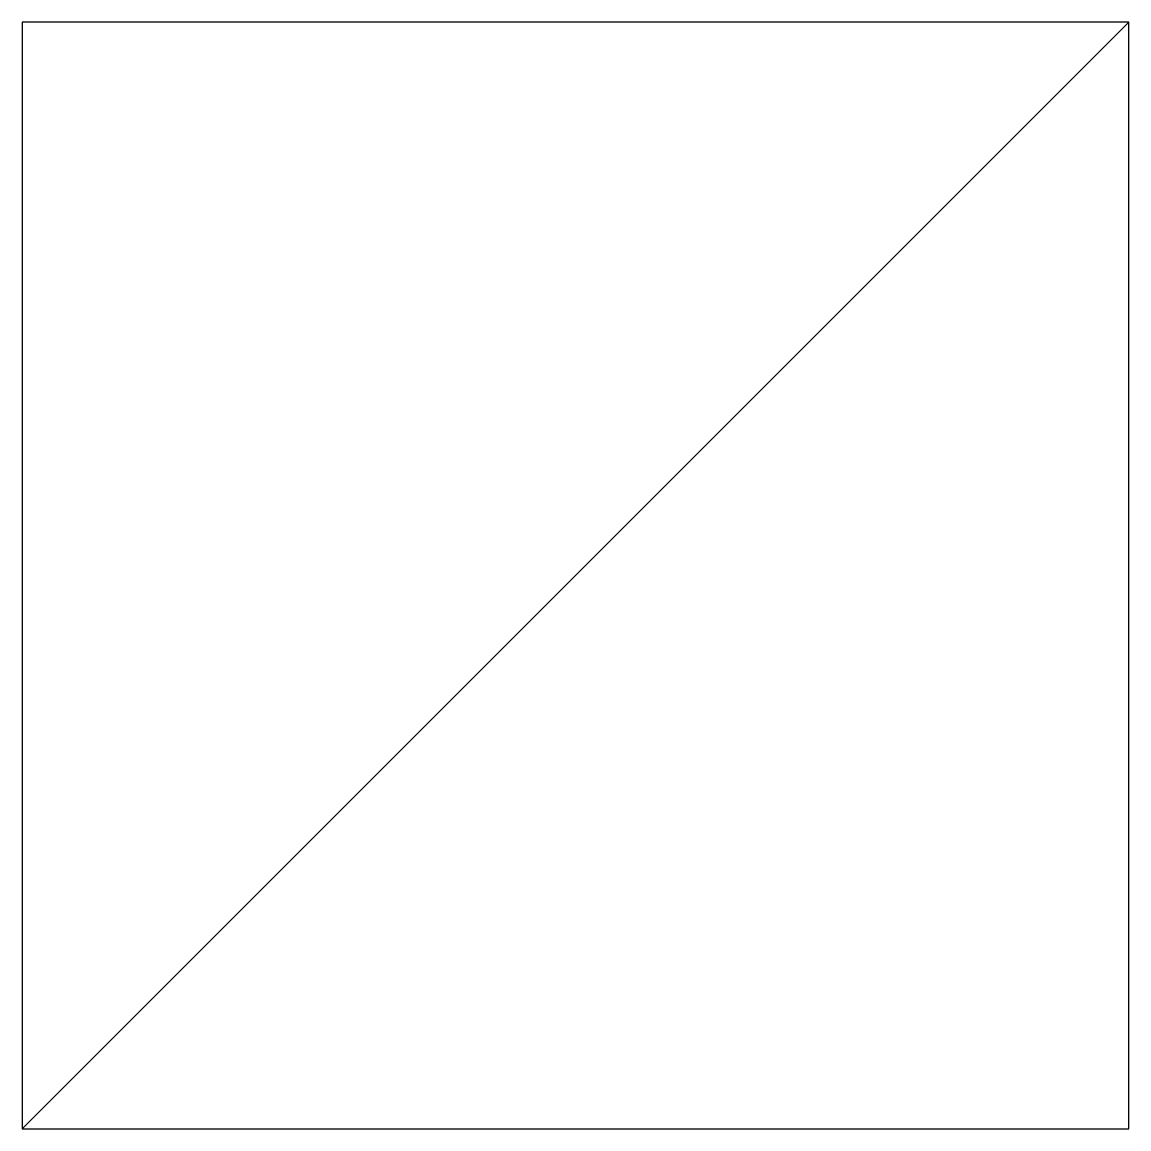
# Model space of a CAD drawing. Header units: millimetres. Extents: x 4000 to 6000, y 0 to 2000.
import ezdxf

# ---------------------------------------------------------------- set-up
doc = ezdxf.new("R2010")
doc.units = ezdxf.units.MM

msp = doc.modelspace()

# ---------------------------------------------------------------- linework, layer by layer
msp.add_line((4000, 0), (6000, 2000))
msp.add_lwpolyline([(4000, 0), (6000, 0), (6000, 2000), (4000, 2000), (4000, 0)])

doc.saveas('drawing.dxf')
